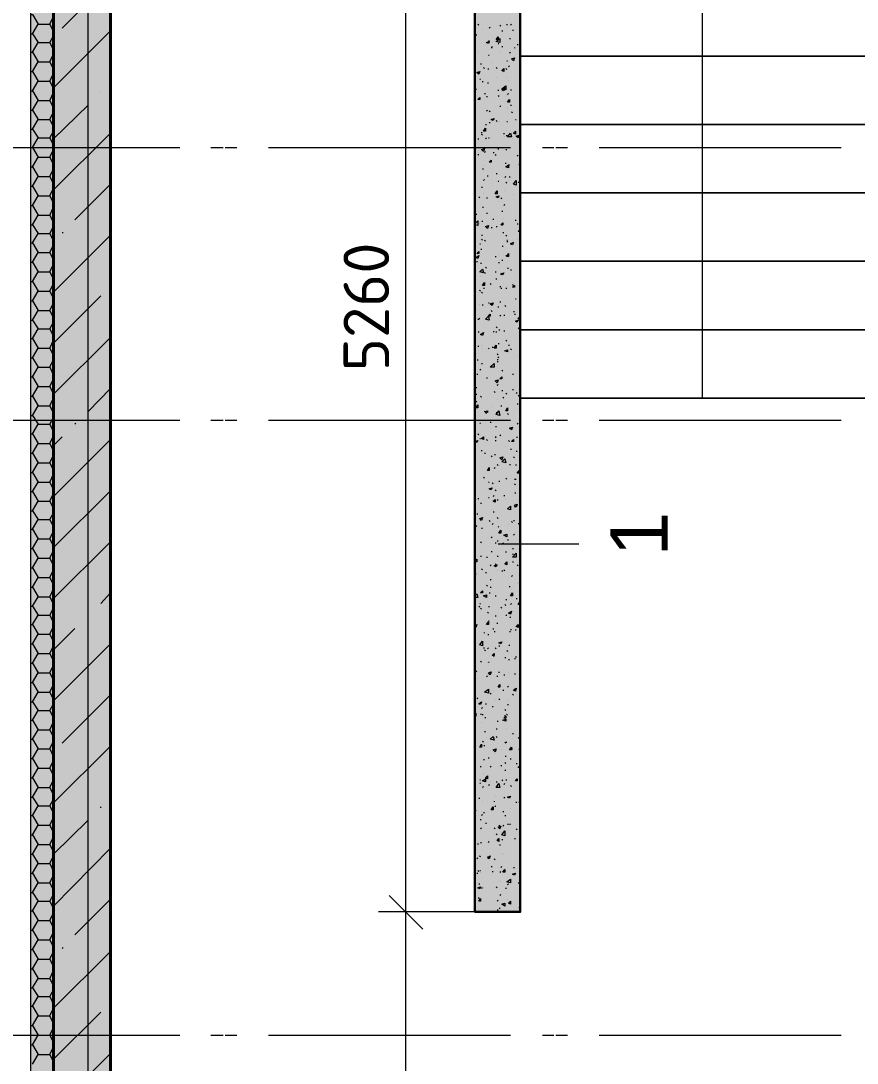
# Model space of a CAD drawing. Header units: millimetres. Extents: x -84737 to 172119, y -43083 to 59399.
# Drawn here: x -77004 to -73333, y 47058 to 51635 of the extents above; entities that cross this region are included whole.
import ezdxf

# ---------------------------------------------------------------- set-up
doc = ezdxf.new("R2010")
doc.units = ezdxf.units.MM
doc.layers.add('PDF _Геометрия', color=7, linetype='Continuous')
doc.layers.add('PDF _Текст', color=7, linetype='Continuous')
doc.layers.add('PDF _Сплошная заливка', color=7, linetype='Continuous', true_color=0xffffff)
doc.styles.add('PDF GOSTCommon', font='arial.ttf')
doc.styles.add('PDF ISOCPEUR', font='isocpeur.ttf')

msp = doc.modelspace()

# ---------------------------------------------------------------- linework, layer by layer
at = {"layer": 'PDF _Геометрия', "lineweight": 18}
for points in [[(-65860.2, 53029.7), (-65860.2, 53131.3), (-66859.1, 53131.3), (-66859.1, 54828.5), (-66859.1, 54930.1), (-76860.6, 54930.1), (-76962.2, 54930.1), (-76962.2, 33830.8), (-76962.2, 33729.2), (-41061.5, 33729.2), (-41061.5, 33830.8), (-41061.5, 41529.8), (-27364.9, 41529.8), (-27263.4, 41529.8), (-27263.4, 56927.9), (-27263.4, 57029.5), (-43063.5, 57029.5), (-43063.5, 56927.9)], [(-27614.7, 56927.9), (-27364.9, 56927.9), (-27364.9, 41631.4), (-41061.5, 41631.4), (-41163.1, 41631.4), (-41163.1, 33830.8), (-76860.6, 33830.8), (-76860.6, 54828.5)]]:
    msp.add_lwpolyline(points, dxfattribs=at)
at = {"layer": 'PDF _Геометрия', "lineweight": 40}
for points in [[(-66960.6, 54828.5), (-76860.6, 54828.5), (-76860.6, 54578.8), (-76860.6, 33830.8), (-76610.9, 33830.8), (-41163.1, 33830.8), (-41163.1, 34080.5), (-41163.1, 41631.4), (-27614.7, 41631.4), (-27364.9, 41631.4), (-27364.9, 56927.9), (-27614.7, 56927.9), (-43063.5, 56927.9)], [(-41412.8, 44128.6), (-41412.8, 34080.5), (-76610.9, 34080.5), (-76610.9, 54578.8), (-73212.1, 54578.8), (-73212.1, 48966.4), (-73009, 48966.4), (-73009, 52881.6), (-73009, 48966.4)]]:
    msp.add_lwpolyline(points, dxfattribs=at)
at = {"layer": 'PDF _Геометрия', "lineweight": 9}
for points in [[(-75315.7, 54701.6), (-75315.7, 52978.9), (-75315.7, 47722), (-75315.7, 44458.7)], [(-76610.9, 54578.8), (-76610.9, 52978.9), (-75011, 52978.9), (-74812, 52978.9), (-73212.1, 52978.9), (-74812, 52978.9), (-74812, 52678.4), (-74812, 52377.9), (-74812, 52081.6), (-74812, 51781.1), (-74812, 51480.6), (-74812, 51180.1), (-74812, 50879.5), (-74812, 50579), (-74812, 50278.5), (-74812, 49978), (-73212.1, 49978)], [(-74012.1, 49978), (-74012.1, 50278.5), (-74012.1, 50579), (-74012.1, 50879.5), (-74012.1, 51180.1), (-74012.1, 51480.6), (-74012.1, 51781.1), (-74012.1, 52081.6), (-74012.1, 52377.9), (-74012.1, 52678.4), (-74012.1, 52978.9), (-73885.1, 52856.2)], [(-73212.1, 52678.4), (-74812, 52678.4), (-73212.1, 52678.4), (-73212.1, 52377.9), (-73212.1, 52081.6), (-73212.1, 51781.1), (-73212.1, 51480.6), (-73212.1, 51180.1), (-73212.1, 50879.5), (-73212.1, 50579), (-73212.1, 50278.5), (-74812, 50278.5), (-73212.1, 50278.5), (-73212.1, 49978), (-74812, 49978), (-74812, 49982.2)], [(-76708.2, 51235.1), (-76708.2, 52234)], [(-76822.5, 51603.3), (-76610.9, 51814.9)], [(-76962.2, 51662.6), (-76953.7, 51662.6), (-76928.3, 51620.2), (-76877.5, 51620.2), (-76860.6, 51586.4)], [(-76877.5, 51620.2), (-76860.6, 51654.1)], [(-76953.7, 51577.9), (-76928.3, 51620.2)], [(-76860.6, 51340.9), (-76610.9, 51590.6)], [(-76708.2, 50608.7), (-76708.2, 51611.8)], [(-74998.3, 51620.2), (-74994, 51616)], [(-74977.1, 51599.1), (-74977.1, 51599.1)], [(-74947.5, 51603.3), (-74943.3, 51607.5)], [(-74900.9, 51616), (-74896.7, 51611.8)], [(-74892.5, 51590.6), (-74888.2, 51590.6)], [(-74871.3, 51620.2), (-74871.3, 51616)], [(-74854.4, 51616), (-74850.1, 51620.2)], [(-74845.9, 51594.8), (-74841.7, 51594.8)], [(-76962.2, 51577.9), (-76953.7, 51577.9), (-76928.3, 51539.8), (-76877.5, 51539.8), (-76860.6, 51506)], [(-76877.5, 51539.8), (-76860.6, 51569.5)], [(-75006.7, 51573.7), (-75002.5, 51573.7)], [(-74947.5, 51544.1), (-74947.5, 51548.3)], [(-74858.6, 51556.8), (-74854.4, 51556.8)], [(-76962.2, 51497.5), (-76953.7, 51497.5), (-76928.3, 51455.2), (-76877.5, 51455.2), (-76860.6, 51421.3)], [(-76953.7, 51497.5), (-76928.3, 51539.8)], [(-74994, 51501.7), (-74994, 51501.7)], [(-74939, 51518.7), (-74934.8, 51518.7), (-74934.8, 51522.9)], [(-74909.4, 51535.6), (-74905.2, 51535.6)], [(-74896.7, 51497.5), (-74896.7, 51497.5)], [(-74892.5, 51522.9), (-74888.2, 51522.9)], [(-74858.6, 51493.3), (-74854.4, 51497.5)], [(-74837.4, 51518.7), (-74837.4, 51514.4)], [(-74824.7, 51531.4), (-74820.5, 51531.4)], [(-76953.7, 51412.8), (-76928.3, 51455.2)], [(-76877.5, 51455.2), (-76860.6, 51489)], [(-74951.7, 51484.8), (-74947.5, 51484.8)], [(-74871.3, 51459.4), (-74867.1, 51459.4)], [(-76962.2, 51412.8), (-76953.7, 51412.8), (-76928.3, 51370.5), (-76877.5, 51370.5), (-76860.6, 51336.7)], [(-74985.6, 51446.7), (-74981.4, 51446.7)], [(-74972.9, 51429.8), (-74968.7, 51425.5)], [(-74951.7, 51421.3), (-74951.7, 51425.5)], [(-74939, 51450.9), (-74939, 51450.9)], [(-74917.9, 51429.8), (-74913.6, 51425.5)], [(-74875.5, 51425.5), (-74871.3, 51421.3)], [(-74862.8, 51434), (-74858.6, 51438.2)], [(-76953.7, 51328.2), (-76928.3, 51370.5)], [(-76877.5, 51370.5), (-76860.6, 51404.4)], [(-74989.8, 51379), (-74985.6, 51379)], [(-74977.1, 51370.5), (-74977.1, 51366.3)], [(-74956, 51362.1), (-74951.7, 51362.1)], [(-74917.9, 51387.5), (-74917.9, 51387.5)], [(-74871.3, 51387.5), (-74871.3, 51387.5)], [(-74862.8, 51374.8), (-74862.8, 51374.8)], [(-76962.2, 51328.2), (-76953.7, 51328.2), (-76928.3, 51285.9), (-76877.5, 51285.9), (-76860.6, 51252)], [(-76877.5, 51285.9), (-76860.6, 51319.7)], [(-76653.2, 51324), (-76653.2, 51324)], [(-75006.7, 51336.7), (-75006.7, 51332.4)], [(-74968.7, 51315.5), (-74964.4, 51315.5)], [(-74909.4, 51332.4), (-74909.4, 51328.2)], [(-74867.1, 51311.3), (-74862.8, 51315.5)], [(-74854.4, 51332.4), (-74850.1, 51332.4)], [(-74812, 51328.2), (-74812, 51324)], [(-76953.7, 51243.5), (-76928.3, 51285.9)], [(-74968.7, 51311.3), (-74968.7, 51311.3)], [(-74960.2, 51302.8), (-74956, 51302.8)], [(-74909.4, 51307), (-74905.2, 51302.8)], [(-74871.3, 51307), (-74871.3, 51307)], [(-76962.2, 51243.5), (-76953.7, 51243.5), (-76928.3, 51201.2), (-76877.5, 51201.2), (-76860.6, 51167.4)], [(-76877.5, 51201.2), (-76860.6, 51235.1)], [(-76860.6, 51116.6), (-76708.2, 51264.7)], [(-74960.2, 51239.3), (-74956, 51243.5)], [(-74947.5, 51239.3), (-74943.3, 51235.1)], [(-74900.9, 51260.5), (-74896.7, 51260.5)], [(-74867.1, 51252), (-74867.1, 51252)], [(-74854.4, 51264.7), (-74850.1, 51264.7)], [(-74850.1, 51235.1), (-74845.9, 51230.8)], [(-76953.7, 51158.9), (-76928.3, 51201.2)], [(-74964.4, 51180.1), (-74960.2, 51180.1)], [(-74947.5, 51188.5), (-74943.3, 51188.5)], [(-74917.9, 51197), (-74913.6, 51192.8)], [(-74900.9, 51192.8), (-74900.9, 51192.8)], [(-74871.3, 51192.8), (-74867.1, 51192.8)], [(-74833.2, 51201.2), (-74829, 51201.2)], [(-76962.2, 51158.9), (-76953.7, 51158.9), (-76928.3, 51120.8), (-76877.5, 51120.8), (-76860.6, 51086.9)], [(-76877.5, 51120.8), (-76860.6, 51150.4)], [(-76860.6, 50892.2), (-76610.9, 51142)], [(-74981.4, 51146.2), (-74981.4, 51142)], [(-74981.4, 51137.7), (-74977.1, 51133.5)], [(-74884, 51142), (-74884, 51137.7)], [(-74871.3, 51154.7), (-74871.3, 51154.7)], [(-74871.3, 51129.3), (-74871.3, 51133.5)], [(-76953.7, 51078.5), (-76928.3, 51120.8)], [(-74998.3, 51116.6), (-74994, 51116.6)], [(-74964.4, 51116.6), (-74960.2, 51120.8)], [(-74951.7, 51120.8), (-74947.5, 51120.8)], [(-74943.3, 51120.8), (-74943.3, 51120.8)], [(-74879.8, 51129.3), (-74879.8, 51129.3)], [(-74845.9, 51116.6), (-74845.9, 51116.6)], [(-77368.5, 51078.5), (-76369.6, 51078.5)], [(-77309.3, 51078.5), (-76306.1, 51078.5)], [(-76962.2, 51078.5), (-76953.7, 51078.5), (-76928.3, 51036.2), (-76877.5, 51036.2), (-76860.6, 51002.3)], [(-76877.5, 51036.2), (-76860.6, 51070)], [(-76170.7, 51078.5), (-76115.7, 51078.5)], [(-76107.2, 51078.5), (-76056.4, 51078.5)], [(-75916.7, 51078.5), (-74917.9, 51078.5)], [(-75853.3, 51078.5), (-74854.4, 51078.5)], [(-74998.3, 51048.8), (-74994, 51048.8)], [(-74968.7, 51057.3), (-74964.4, 51061.5)], [(-74930.6, 51057.3), (-74926.3, 51057.3)], [(-74922.1, 51048.8), (-74917.9, 51044.6)], [(-74909.4, 51074.2), (-74909.4, 51070)], [(-74875.5, 51070), (-74871.3, 51070)], [(-74824.7, 51044.6), (-74820.5, 51040.4)], [(-74816.3, 51074.2), (-74812, 51074.2)], [(-74714.7, 51078.5), (-74663.9, 51078.5)], [(-74655.4, 51078.5), (-74604.7, 51078.5)], [(-74465, 51078.5), (-73461.9, 51078.5)], [(-74401.5, 51078.5), (-73402.6, 51078.5)], [(-76962.2, 50993.8), (-76953.7, 50993.8), (-76928.3, 50951.5), (-76877.5, 50951.5), (-76860.6, 50917.6)], [(-76953.7, 50993.8), (-76928.3, 51036.2)], [(-76708.2, 50981.1), (-76708.2, 51036.2)], [(-74968.7, 50998.1), (-74968.7, 50998.1)], [(-74875.5, 51006.5), (-74875.5, 51010.8)], [(-74862.8, 51002.3), (-74858.6, 51002.3)], [(-74812, 51002.3), (-74816.3, 51002.3), (-74812, 51010.8)], [(-74816.3, 51006.5), (-74812, 51006.5)], [(-76953.7, 50909.2), (-76928.3, 50951.5)], [(-76877.5, 50951.5), (-76860.6, 50985.4)], [(-74977.1, 50985.4), (-74972.9, 50985.4)], [(-74956, 50955.7), (-74956, 50951.5)], [(-74917.9, 50964.2), (-74913.6, 50964.2)], [(-74879.8, 50947.3), (-74875.5, 50951.5)], [(-74858.6, 50951.5), (-74858.6, 50947.3)], [(-74812, 50981.1), (-74812, 50981.1)], [(-76962.2, 50909.2), (-76953.7, 50909.2), (-76928.3, 50866.8), (-76877.5, 50866.8), (-76860.6, 50833)], [(-76767.5, 50761), (-76610.9, 50917.6)], [(-74981.4, 50904.9), (-74977.1, 50904.9)], [(-74972.9, 50934.6), (-74968.7, 50938.8)], [(-74917.9, 50930.3), (-74917.9, 50930.3)], [(-74909.4, 50930.3), (-74905.2, 50930.3)], [(-74875.5, 50926.1), (-74871.3, 50921.9)], [(-74862.8, 50934.6), (-74862.8, 50934.6)], [(-74820.5, 50926.1), (-74816.3, 50926.1)], [(-76953.7, 50824.5), (-76928.3, 50866.8)], [(-76877.5, 50866.8), (-76860.6, 50900.7)], [(-74994, 50862.6), (-74989.8, 50858.4)], [(-74972.9, 50875.3), (-74972.9, 50875.3)], [(-74960.2, 50858.4), (-74956, 50858.4)], [(-74913.6, 50862.6), (-74909.4, 50862.6)], [(-74896.7, 50858.4), (-74892.5, 50854.2)], [(-74879.8, 50888), (-74879.8, 50888)], [(-74841.7, 50871.1), (-74841.7, 50871.1)], [(-76962.2, 50824.5), (-76953.7, 50824.5), (-76928.3, 50782.2), (-76877.5, 50782.2), (-76860.6, 50748.3)], [(-76877.5, 50782.2), (-76860.6, 50816.1)], [(-74977.1, 50816.1), (-74972.9, 50816.1)], [(-74909.4, 50841.5), (-74909.4, 50841.5)], [(-74884, 50824.5), (-74879.8, 50828.8)], [(-76953.7, 50739.9), (-76928.3, 50782.2)], [(-76708.2, 49783.3), (-76708.2, 50782.2)], [(-75006.7, 50786.4), (-75002.5, 50786.4)], [(-74960.2, 50790.7), (-74956, 50790.7)], [(-74930.6, 50765.3), (-74930.6, 50761)], [(-74892.5, 50799.1), (-74888.2, 50799.1)], [(-74884, 50765.3), (-74884, 50765.3)], [(-76962.2, 50739.9), (-76953.7, 50739.9), (-76928.3, 50701.8), (-76877.5, 50701.8), (-76860.6, 50667.9)], [(-76877.5, 50701.8), (-76860.6, 50731.4)], [(-75011, 50744.1), (-74998.3, 50756.8), (-74998.3, 50735.6), (-75011, 50739.9)], [(-74989.8, 50744.1), (-74989.8, 50744.1)], [(-74977.1, 50752.6), (-74977.1, 50756.8)], [(-74939, 50727.2), (-74934.8, 50727.2)], [(-74917.9, 50731.4), (-74913.6, 50731.4)], [(-74892.5, 50739.9), (-74888.2, 50739.9)], [(-74833.2, 50761), (-74833.2, 50756.8)], [(-74824.7, 50744.1), (-74820.5, 50744.1)], [(-74812, 50752.6), (-74812, 50752.6)], [(-76953.7, 50659.5), (-76928.3, 50701.8)], [(-76860.6, 50443.6), (-76610.9, 50693.3)], [(-76822.5, 50706), (-76818.3, 50706)], [(-75011, 50718.7), (-75006.7, 50718.7)], [(-74981.4, 50693.3), (-74977.1, 50693.3)], [(-74981.4, 50676.4), (-74977.1, 50672.1)], [(-74888.2, 50706), (-74884, 50706)], [(-74875.5, 50693.3), (-74871.3, 50689.1)], [(-74824.7, 50676.4), (-74824.7, 50676.4)], [(-74812, 50710.2), (-74820.5, 50710.2), (-74812, 50718.7)], [(-76962.2, 50659.5), (-76953.7, 50659.5), (-76928.3, 50617.1), (-76877.5, 50617.1), (-76860.6, 50583.3)], [(-76877.5, 50617.1), (-76860.6, 50651)], [(-74989.8, 50655.2), (-74985.6, 50655.2)], [(-74981.4, 50629.8), (-74981.4, 50634.1)], [(-74968.7, 50672.1), (-74964.4, 50667.9)], [(-74888.2, 50642.5), (-74888.2, 50646.8)], [(-74871.3, 50672.1), (-74867.1, 50672.1)], [(-74871.3, 50667.9), (-74867.1, 50663.7)], [(-74841.7, 50659.5), (-74845.9, 50651), (-74854.4, 50655.2), (-74841.7, 50663.7)], [(-76953.7, 50574.8), (-76928.3, 50617.1)], [(-74922.1, 50600.2), (-74917.9, 50600.2)], [(-74909.4, 50608.7), (-74909.4, 50608.7)], [(-74892.5, 50583.3), (-74888.2, 50583.3)], [(-74875.5, 50604.4), (-74871.3, 50604.4)], [(-76962.2, 50574.8), (-76953.7, 50574.8), (-76928.3, 50532.5), (-76877.5, 50532.5), (-76860.6, 50498.6)], [(-76877.5, 50532.5), (-76860.6, 50566.3)], [(-75002.5, 50579), (-75002.5, 50574.8)], [(-74985.6, 50570.6), (-74981.4, 50570.6)], [(-74964.4, 50553.6), (-74960.2, 50549.4)], [(-74905.2, 50574.8), (-74905.2, 50570.6)], [(-74867.1, 50549.4), (-74862.8, 50549.4)], [(-74854.4, 50540.9), (-74850.1, 50540.9)], [(-76962.2, 50490.1), (-76953.7, 50490.1), (-76928.3, 50447.8), (-76877.5, 50447.8), (-76860.6, 50414)], [(-76953.7, 50490.1), (-76928.3, 50532.5)], [(-74985.6, 50511.3), (-74985.6, 50511.3)], [(-74968.7, 50528.2), (-74964.4, 50528.2)], [(-74922.1, 50532.5), (-74917.9, 50532.5)], [(-74917.9, 50502.8), (-74917.9, 50498.6)], [(-74896.7, 50519.8), (-74892.5, 50524)], [(-74812, 50519.8), (-74812, 50519.8)], [(-76953.7, 50405.5), (-76928.3, 50447.8)], [(-76877.5, 50447.8), (-76860.6, 50481.7)], [(-74989.8, 50447.8), (-74985.6, 50452.1)], [(-74972.9, 50460.5), (-74968.7, 50460.5)], [(-74943.3, 50481.7), (-74939, 50477.5)], [(-74900.9, 50469), (-74896.7, 50469)], [(-74896.7, 50460.5), (-74892.5, 50460.5)], [(-74875.5, 50460.5), (-74871.3, 50460.5)], [(-74845.9, 50477.5), (-74841.7, 50473.2)], [(-76962.2, 50405.5), (-76953.7, 50405.5), (-76928.3, 50363.2), (-76877.5, 50363.2), (-76860.6, 50329.3)], [(-76860.6, 50219.3), (-76653.2, 50426.7)], [(-76708.2, 50358.9), (-76708.2, 50409.7)], [(-74981.4, 50443.6), (-74977.1, 50439.4)], [(-74900.9, 50401.3), (-74896.7, 50401.3)], [(-74833.2, 50414), (-74829, 50414)], [(-76953.7, 50320.8), (-76928.3, 50363.2)], [(-76877.5, 50363.2), (-76860.6, 50397)], [(-74989.8, 50388.6), (-74989.8, 50388.6)], [(-74977.1, 50388.6), (-74977.1, 50384.3)], [(-74951.7, 50397), (-74947.5, 50397)], [(-74939, 50363.2), (-74934.8, 50358.9)], [(-74909.4, 50380.1), (-74909.4, 50375.9)], [(-74879.8, 50384.3), (-74875.5, 50380.1)], [(-74841.7, 50358.9), (-74837.4, 50358.9)], [(-76962.2, 50320.8), (-76953.7, 50320.8), (-76928.3, 50282.8), (-76877.5, 50282.8), (-76860.6, 50248.9)], [(-76877.5, 50282.8), (-76860.6, 50312.4)], [(-74998.3, 50325.1), (-74994, 50325.1), (-74989.8, 50329.3)], [(-74900.9, 50337.8), (-74896.7, 50342)], [(-74884, 50342), (-74879.8, 50342)], [(-74837.4, 50346.2), (-74833.2, 50346.2)], [(-76953.7, 50240.4), (-76928.3, 50282.8)], [(-74994, 50265.8), (-74994, 50270.1)], [(-74930.6, 50270.1), (-74926.3, 50270.1)], [(-74917.9, 50291.2), (-74913.6, 50287)], [(-74917.9, 50270.1), (-74917.9, 50265.8)], [(-74905.2, 50278.5), (-74900.9, 50278.5)], [(-74884, 50274.3), (-74879.8, 50274.3)], [(-74820.5, 50287), (-74816.3, 50282.8), (-74812, 50282.8)], [(-74812, 50287), (-74812, 50287)], [(-76962.2, 50240.4), (-76953.7, 50240.4), (-76928.3, 50198.1), (-76877.5, 50198.1), (-76860.6, 50164.2)], [(-76953.7, 49986.5), (-76928.3, 50028.8), (-76877.5, 50028.8), (-76860.6, 49994.9), (-76610.9, 50244.7)], [(-76877.5, 50198.1), (-76860.6, 50232)], [(-74905.2, 50215), (-74905.2, 50219.3)], [(-74875.5, 50232), (-74871.3, 50227.7)], [(-74812, 50232), (-74812, 50232)], [(-76953.7, 50155.8), (-76928.3, 50198.1)], [(-75011, 50176.9), (-75006.7, 50172.7)], [(-74998.3, 50206.6), (-74994, 50206.6)], [(-74981.4, 50210.8), (-74981.4, 50210.8)], [(-74977.1, 50198.1), (-74977.1, 50198.1)], [(-74951.7, 50198.1), (-74947.5, 50193.9)], [(-74934.8, 50202.3), (-74930.6, 50202.3)], [(-74913.6, 50172.7), (-74909.4, 50168.5)], [(-74862.8, 50210.8), (-74858.6, 50210.8)], [(-74854.4, 50193.9), (-74850.1, 50189.6)], [(-74812, 50168.5), (-74812, 50172.7)], [(-76962.2, 50155.8), (-76953.7, 50155.8), (-76928.3, 50113.5), (-76877.5, 50113.5), (-76860.6, 50079.6)], [(-76877.5, 50113.5), (-76860.6, 50147.3)], [(-76708.2, 49156.9), (-76708.2, 50155.8)], [(-74998.3, 50143.1), (-74998.3, 50147.3)], [(-74981.4, 50130.4), (-74977.1, 50130.4)], [(-74913.6, 50147.3), (-74909.4, 50147.3)], [(-74913.6, 50138.8), (-74909.4, 50138.8)], [(-74909.4, 50155.8), (-74905.2, 50160)], [(-74816.3, 50168.5), (-74812, 50164.2)], [(-76953.7, 50071.1), (-76928.3, 50113.5)], [(-75002.5, 50083.8), (-74998.3, 50083.8)], [(-74989.8, 50105), (-74985.6, 50100.8)], [(-74909.4, 50096.5), (-74909.4, 50096.5)], [(-74892.5, 50100.8), (-74888.2, 50096.5)], [(-74845.9, 50083.8), (-74841.7, 50083.8)], [(-74816.3, 50109.2), (-74812, 50109.2)], [(-76962.2, 50071.1), (-76953.7, 50071.1), (-76928.3, 50028.8)], [(-76877.5, 50028.8), (-76860.6, 50062.7)], [(-74960.2, 50066.9), (-74956, 50066.9)], [(-74917.9, 50037.3), (-74917.9, 50037.3)], [(-74913.6, 50033), (-74909.4, 50037.3)], [(-74816.3, 50050), (-74816.3, 50050)], [(-74812, 50058.4), (-74812, 50054.2)], [(-76708.2, 49918.8), (-76610.9, 50020.3)], [(-75006.7, 50024.6), (-75002.5, 50024.6)], [(-75006.7, 49994.9), (-75002.5, 49994.9)], [(-74926.3, 50007.6), (-74922.1, 50003.4)], [(-74892.5, 50011.9), (-74888.2, 50011.9)], [(-74875.5, 49999.2), (-74871.3, 49994.9)], [(-74845.9, 50016.1), (-74841.7, 50016.1)], [(-74829, 50003.4), (-74824.7, 49999.2)], [(-74820.5, 49986.5), (-74816.3, 49990.7)], [(-76962.2, 49986.5), (-76953.7, 49986.5), (-76928.3, 49944.1), (-76877.5, 49944.1), (-76860.6, 49910.3)], [(-76953.7, 49901.8), (-76928.3, 49944.1)], [(-76877.5, 49944.1), (-76860.6, 49978)], [(-75006.7, 49961.1), (-75002.5, 49965.3)], [(-74985.6, 49986.5), (-74981.4, 49982.2)], [(-74981.4, 49978), (-74981.4, 49978)], [(-74913.6, 49973.8), (-74913.6, 49973.8)], [(-74896.7, 49944.1), (-74892.5, 49944.1)], [(-74888.2, 49982.2), (-74884, 49978)], [(-74824.7, 49952.6), (-74820.5, 49952.6)], [(-74812, 49978), (-74812, 49978)], [(-76962.2, 49901.8), (-76953.7, 49901.8), (-76928.3, 49863.7), (-76877.5, 49863.7), (-76860.6, 49829.9)], [(-75011, 49901.8), (-75006.7, 49901.8)], [(-74964.4, 49914.5), (-74960.2, 49910.3)], [(-74939, 49939.9), (-74939, 49939.9)], [(-74917.9, 49914.5), (-74913.6, 49914.5), (-74909.4, 49914.5)], [(-74867.1, 49910.3), (-74862.8, 49906.1)], [(-74820.5, 49927.2), (-74820.5, 49927.2)], [(-77368.5, 49880.7), (-76369.6, 49880.7)], [(-77309.3, 49880.7), (-76306.1, 49880.7)], [(-76953.7, 49821.4), (-76928.3, 49863.7)], [(-76877.5, 49863.7), (-76860.6, 49893.4)], [(-76767.5, 49863.7), (-76763.3, 49868)], [(-76170.7, 49880.7), (-76115.7, 49880.7)], [(-76107.2, 49880.7), (-76056.4, 49880.7)], [(-75916.7, 49880.7), (-74917.9, 49880.7)], [(-75853.3, 49880.7), (-74854.4, 49880.7)], [(-74989.8, 49868), (-74985.6, 49868)], [(-74943.3, 49872.2), (-74939, 49872.2)], [(-74917.9, 49851), (-74917.9, 49855.3)], [(-74875.5, 49880.7), (-74871.3, 49880.7)], [(-74824.7, 49863.7), (-74820.5, 49868)], [(-74714.7, 49880.7), (-74663.9, 49880.7)], [(-74655.4, 49880.7), (-74604.7, 49880.7)], [(-74465, 49880.7), (-73461.9, 49880.7)], [(-74401.5, 49880.7), (-73402.6, 49880.7)], [(-76962.2, 49821.4), (-76953.7, 49821.4), (-76928.3, 49779.1), (-76877.5, 49779.1), (-76860.6, 49745.2)], [(-76877.5, 49779.1), (-76860.6, 49812.9)], [(-76860.6, 49770.6), (-76822.5, 49808.7)], [(-75011, 49842.6), (-75006.7, 49842.6)], [(-74998.3, 49821.4), (-74994, 49817.2)], [(-74917.9, 49804.5), (-74922.1, 49808.7), (-74917.9, 49808.7)], [(-74900.9, 49817.2), (-74896.7, 49812.9)], [(-74824.7, 49804.5), (-74824.7, 49808.7)], [(-74812, 49825.6), (-74812, 49821.4)], [(-76953.7, 49736.8), (-76928.3, 49779.1)], [(-76860.6, 49546.3), (-76610.9, 49796)], [(-74989.8, 49800.2), (-74985.6, 49800.2)], [(-74960.2, 49796), (-74956, 49791.8)], [(-74922.1, 49791.8), (-74917.9, 49791.8)], [(-74875.5, 49766.4), (-74875.5, 49766.4)], [(-74862.8, 49791.8), (-74858.6, 49787.5)], [(-76962.2, 49736.8), (-76953.7, 49736.8), (-76928.3, 49694.4), (-76877.5, 49694.4), (-76860.6, 49660.6)], [(-76877.5, 49694.4), (-76860.6, 49728.3)], [(-74981.4, 49749.4), (-74981.4, 49745.2)], [(-74968.7, 49736.8), (-74964.4, 49736.8)], [(-74939, 49724.1), (-74934.8, 49719.8)], [(-74922.1, 49728.3), (-74922.1, 49732.5)], [(-74854.4, 49753.7), (-74850.1, 49753.7)], [(-74841.7, 49719.8), (-74837.4, 49715.6)], [(-74829, 49745.2), (-74824.7, 49745.2)], [(-76953.7, 49652.1), (-76928.3, 49694.4)], [(-74926.3, 49669), (-74922.1, 49673.3)], [(-74913.6, 49686), (-74909.4, 49681.7)], [(-74900.9, 49681.7), (-74900.9, 49681.7)], [(-74858.6, 49686), (-74854.4, 49686)], [(-74829, 49681.7), (-74829, 49686)], [(-76962.2, 49652.1), (-76953.7, 49652.1), (-76928.3, 49609.8), (-76877.5, 49609.8), (-76860.6, 49575.9)], [(-76877.5, 49609.8), (-76860.6, 49643.6)], [(-74972.9, 49630.9), (-74968.7, 49626.7)], [(-74875.5, 49626.7), (-74871.3, 49622.5)], [(-74837.4, 49622.5), (-74833.2, 49622.5), (-74829, 49622.5)], [(-76953.7, 49567.4), (-76928.3, 49609.8)], [(-76708.2, 49529.4), (-76708.2, 49584.4)], [(-74951.7, 49609.8), (-74947.5, 49609.8)], [(-74934.8, 49605.5), (-74930.6, 49601.3)], [(-74926.3, 49609.8), (-74926.3, 49609.8)], [(-74922.1, 49575.9), (-74917.9, 49571.7)], [(-74905.2, 49614), (-74900.9, 49614)], [(-74837.4, 49601.3), (-74833.2, 49597.1)], [(-74812, 49592.8), (-74812, 49592.8)], [(-76962.2, 49567.4), (-76953.7, 49567.4), (-76928.3, 49525.1), (-76877.5, 49525.1), (-76860.6, 49491.3)], [(-76877.5, 49525.1), (-76860.6, 49559)], [(-76860.6, 49322), (-76610.9, 49571.7)], [(-75011, 49537.8), (-75006.7, 49533.6)], [(-74998.3, 49537.8), (-74994, 49537.8)], [(-74951.7, 49542.1), (-74947.5, 49542.1)], [(-74930.6, 49546.3), (-74926.3, 49550.5)], [(-74913.6, 49533.6), (-74909.4, 49529.4)], [(-74884, 49550.5), (-74879.8, 49550.5)], [(-74875.5, 49533.6), (-74875.5, 49533.6)], [(-74833.2, 49559), (-74833.2, 49563.2)], [(-74816.3, 49529.4), (-74812, 49525.1)], [(-76953.7, 49482.8), (-76928.3, 49525.1)], [(-74985.6, 49516.7), (-74981.4, 49516.7)], [(-74930.6, 49487), (-74930.6, 49487)], [(-74837.4, 49499.7), (-74833.2, 49504)], [(-74816.3, 49495.5), (-74812, 49495.5)], [(-76962.2, 49482.8), (-76953.7, 49482.8), (-76928.3, 49444.7), (-76877.5, 49444.7), (-76860.6, 49410.8)], [(-76953.7, 49402.4), (-76928.3, 49444.7)], [(-76877.5, 49444.7), (-76860.6, 49474.3)], [(-75002.5, 49470.1), (-74998.3, 49470.1)], [(-74947.5, 49440.5), (-74943.3, 49436.2)], [(-74930.6, 49478.6), (-74926.3, 49478.6)], [(-74913.6, 49453.2), (-74909.4, 49448.9)], [(-74841.7, 49440.5), (-74837.4, 49440.5)], [(-76962.2, 49402.4), (-76953.7, 49402.4), (-76928.3, 49360.1), (-76877.5, 49360.1), (-76860.6, 49326.2)], [(-76877.5, 49360.1), (-76860.6, 49393.9)], [(-75006.7, 49419.3), (-75002.5, 49415.1)], [(-74981.4, 49406.6), (-74977.1, 49406.6)], [(-74934.8, 49423.5), (-74930.6, 49427.8)], [(-74909.4, 49415.1), (-74905.2, 49410.8)], [(-74862.8, 49423.5), (-74862.8, 49423.5)], [(-74850.1, 49436.2), (-74845.9, 49432)], [(-74820.5, 49427.8), (-74816.3, 49427.8)], [(-74812, 49410.8), (-74812, 49410.8)], [(-76953.7, 49317.7), (-76928.3, 49360.1)], [(-76860.6, 49097.6), (-76610.9, 49347.4)], [(-74985.6, 49347.4), (-74981.4, 49343.1)], [(-74939, 49364.3), (-74934.8, 49368.5)], [(-74913.6, 49351.6), (-74909.4, 49351.6)], [(-74867.1, 49355.8), (-74862.8, 49355.8)], [(-74841.7, 49377), (-74837.4, 49381.2)], [(-74816.3, 49360.1), (-74812, 49360.1)], [(-76962.2, 49317.7), (-76953.7, 49317.7), (-76928.3, 49275.4), (-76877.5, 49275.4), (-76860.6, 49241.5)], [(-76877.5, 49275.4), (-76860.6, 49309.3)], [(-76708.2, 48331.5), (-76708.2, 49330.4)], [(-74939, 49305), (-74934.8, 49305)], [(-74922.1, 49343.1), (-74917.9, 49343.1)], [(-74909.4, 49338.9), (-74553.9, 49338.9)], [(-74888.2, 49343.1), (-74884, 49338.9)], [(-74875.5, 49305), (-74875.5, 49300.8)], [(-74845.9, 49317.7), (-74841.7, 49317.7)], [(-76953.7, 49233.1), (-76928.3, 49275.4)], [(-75011, 49262.7), (-75002.5, 49271.2), (-75002.5, 49258.5), (-75011, 49258.5)], [(-74985.6, 49283.9), (-74981.4, 49283.9)], [(-74960.2, 49279.6), (-74956, 49279.6)], [(-74913.6, 49283.9), (-74909.4, 49283.9)], [(-74845.9, 49292.3), (-74841.7, 49292.3)], [(-74845.9, 49258.5), (-74841.7, 49258.5)], [(-76962.2, 49233.1), (-76953.7, 49233.1), (-76928.3, 49190.8), (-76877.5, 49190.8), (-76860.6, 49156.9)], [(-76877.5, 49190.8), (-76860.6, 49224.6)], [(-74981.4, 49228.8), (-74977.1, 49224.6)], [(-74964.4, 49211.9), (-74960.2, 49211.9)], [(-74943.3, 49241.5), (-74939, 49245.8)], [(-74922.1, 49250), (-74917.9, 49245.8)], [(-74913.6, 49220.4), (-74913.6, 49220.4)], [(-74892.5, 49220.4), (-74888.2, 49220.4)], [(-74884, 49224.6), (-74879.8, 49220.4)], [(-74824.7, 49245.8), (-74820.5, 49241.5)], [(-76953.7, 49148.4), (-76928.3, 49190.8)], [(-75006.7, 49203.4), (-75006.7, 49207.7)], [(-74943.3, 49182.3), (-74939, 49182.3)], [(-74850.1, 49195), (-74845.9, 49199.2)], [(-74824.7, 49165.4), (-74824.7, 49165.4)], [(-74812, 49165.4), (-74816.3, 49169.6), (-74812, 49169.6)], [(-76962.2, 49148.4), (-76953.7, 49148.4), (-76928.3, 49106.1), (-76877.5, 49106.1), (-76860.6, 49072.2)], [(-76877.5, 49106.1), (-76860.6, 49140)], [(-76653.2, 49076.5), (-76610.9, 49123)], [(-75011, 49140), (-75006.7, 49140)], [(-75011, 49110.3), (-75002.5, 49118.8), (-74998.3, 49101.9), (-75011, 49101.9)], [(-74960.2, 49156.9), (-74956, 49152.7)], [(-74947.5, 49123), (-74943.3, 49123)], [(-74943.3, 49148.4), (-74939, 49148.4)], [(-74858.6, 49152.7), (-74858.6, 49148.4)], [(-74850.1, 49135.7), (-74850.1, 49135.7)], [(-74816.3, 49131.5), (-74812, 49127.3)], [(-76953.7, 49063.8), (-76928.3, 49106.1)], [(-74989.8, 49076.5), (-74985.6, 49076.5)], [(-74922.1, 49110.3), (-74917.9, 49110.3)], [(-74879.8, 49072.2), (-74875.5, 49068)], [(-74875.5, 49093.4), (-74871.3, 49093.4)], [(-74854.4, 49072.2), (-74850.1, 49076.5)], [(-74829, 49097.6), (-74824.7, 49097.6)], [(-74812, 49072.2), (-74820.5, 49072.2), (-74812, 49084.9)], [(-76962.2, 49063.8), (-76953.7, 49063.8), (-76928.3, 49025.7), (-76877.5, 49025.7), (-76860.6, 48991.8)], [(-76953.7, 48983.4), (-76928.3, 49025.7)], [(-76877.5, 49025.7), (-76860.6, 49055.3)], [(-76708.2, 49021.4), (-76708.2, 49025.7)], [(-74994, 49063.8), (-74989.8, 49059.5)], [(-74985.6, 49055.3), (-74981.4, 49051.1)], [(-74956, 49038.4), (-74951.7, 49034.1)], [(-74947.5, 49059.5), (-74947.5, 49063.8)], [(-74896.7, 49059.5), (-74892.5, 49055.3)], [(-74875.5, 49025.7), (-74871.3, 49025.7)], [(-74858.6, 49034.1), (-74854.4, 49029.9)], [(-76962.2, 48983.4), (-76953.7, 48983.4), (-76928.3, 48941), (-76877.5, 48941), (-76860.6, 48907.2)], [(-75011, 48979.1), (-75002.5, 48983.4), (-75006.7, 48970.7), (-75011, 48974.9)], [(-74951.7, 49000.3), (-74947.5, 49000.3)], [(-74922.1, 49021.4), (-74917.9, 49021.4)], [(-74913.6, 48991.8), (-74913.6, 48987.6)], [(-74854.4, 49013), (-74854.4, 49017.2)], [(-76953.7, 48898.7), (-76928.3, 48941)], [(-76877.5, 48941), (-76860.6, 48974.9)], [(-76860.6, 48873.3), (-76767.5, 48966.4)], [(-76708.2, 48902.9), (-76708.2, 48958)], [(-74968.7, 48945.3), (-74968.7, 48949.5)], [(-74951.7, 48936.8), (-74951.7, 48941)], [(-74930.6, 48966.4), (-74930.6, 48962.2)], [(-74926.3, 48953.7), (-74922.1, 48953.7)], [(-74858.6, 48953.7), (-74854.4, 48953.7)], [(-74854.4, 48962.2), (-74850.1, 48962.2)], [(-74833.2, 48962.2), (-74833.2, 48958)], [(-76962.2, 48898.7), (-76953.7, 48898.7), (-76928.3, 48856.4), (-76877.5, 48856.4), (-76860.6, 48822.5)], [(-76877.5, 48856.4), (-76860.6, 48890.2)], [(-76860.6, 48649), (-76610.9, 48898.7)], [(-74905.2, 48890.2), (-74900.9, 48890.2)], [(-74858.6, 48890.2), (-74858.6, 48894.5)], [(-74816.3, 48898.7), (-74812, 48898.7)], [(-76953.7, 48814.1), (-76928.3, 48856.4)], [(-74972.9, 48881.8), (-74968.7, 48881.8)], [(-74968.7, 48873.3), (-74964.4, 48869.1)], [(-74956, 48877.5), (-74951.7, 48881.8)], [(-74930.6, 48847.9), (-74926.3, 48843.7)], [(-74922.1, 48881.8), (-74917.9, 48877.5)], [(-74871.3, 48869.1), (-74867.1, 48864.8)], [(-74833.2, 48843.7), (-74829, 48839.4)], [(-76962.2, 48814.1), (-76953.7, 48814.1), (-76928.3, 48771.7), (-76877.5, 48771.7), (-76860.6, 48737.9)], [(-76877.5, 48771.7), (-76860.6, 48805.6)], [(-74985.6, 48822.5), (-74981.4, 48818.3)], [(-74956, 48818.3), (-74956, 48818.3)], [(-74951.7, 48818.3), (-74947.5, 48818.3)], [(-74879.8, 48839.4), (-74875.5, 48839.4)], [(-74862.8, 48831), (-74858.6, 48831)], [(-74837.4, 48835.2), (-74833.2, 48835.2)], [(-76953.7, 48729.4), (-76928.3, 48771.7)], [(-75006.7, 48780.2), (-75002.5, 48776)], [(-74960.2, 48754.8), (-74956, 48759)], [(-74913.6, 48759), (-74913.6, 48754.8)], [(-74905.2, 48776), (-74905.2, 48771.7)], [(-74884, 48763.3), (-74879.8, 48763.3)], [(-74862.8, 48771.7), (-74862.8, 48771.7)], [(-74837.4, 48767.5), (-74833.2, 48767.5)], [(-76962.2, 48729.4), (-76953.7, 48729.4), (-76928.3, 48687.1), (-76877.5, 48687.1), (-76860.6, 48653.2)], [(-76877.5, 48687.1), (-76860.6, 48720.9)], [(-74998.3, 48746.3), (-74998.3, 48746.3)], [(-74867.1, 48708.2), (-74862.8, 48712.5)], [(-76953.7, 48644.7), (-76928.3, 48687.1)], [(-76822.5, 48462.7), (-76610.9, 48674.4)], [(-76708.2, 47705.1), (-76708.2, 48704)], [(-75002.5, 48661.7), (-74998.3, 48657.4)], [(-74960.2, 48695.5), (-74960.2, 48695.5)], [(-74943.3, 48682.8), (-74939, 48678.6)], [(-74930.6, 48691.3), (-74930.6, 48691.3)], [(-74888.2, 48695.5), (-74884, 48695.5)], [(-74845.9, 48678.6), (-74841.7, 48674.4)], [(-74816.3, 48704), (-74812, 48704)], [(-74816.3, 48665.9), (-74812, 48665.9)], [(-76962.2, 48644.7), (-76953.7, 48644.7), (-76928.3, 48606.7), (-76877.5, 48606.7), (-76860.6, 48572.8)], [(-76877.5, 48606.7), (-76860.6, 48636.3)], [(-74981.4, 48615.1), (-74977.1, 48619.4)], [(-74964.4, 48636.3), (-74960.2, 48636.3)], [(-74934.8, 48623.6), (-74930.6, 48623.6)], [(-74922.1, 48649), (-74922.1, 48649)], [(-74905.2, 48657.4), (-74900.9, 48653.2)], [(-74867.1, 48649), (-74867.1, 48649)], [(-74867.1, 48632.1), (-74862.8, 48632.1)], [(-76953.7, 48564.3), (-76928.3, 48606.7)], [(-75011, 48589.7), (-75006.7, 48594), (-75006.7, 48581.3), (-75011, 48585.5)], [(-74985.6, 48589.7), (-74981.4, 48589.7)], [(-74977.1, 48589.7), (-74977.1, 48585.5)], [(-74964.4, 48572.8), (-74964.4, 48577)], [(-74879.8, 48610.9), (-74875.5, 48606.7)], [(-74879.8, 48585.5), (-74879.8, 48581.3)], [(-74871.3, 48585.5), (-74867.1, 48589.7)], [(-76962.2, 48564.3), (-76953.7, 48564.3), (-76928.3, 48522), (-76877.5, 48522), (-76860.6, 48488.1)], [(-76953.7, 48479.7), (-76928.3, 48522)], [(-76877.5, 48522), (-76860.6, 48555.9)], [(-74981.4, 48551.6), (-74981.4, 48551.6)], [(-74917.9, 48526.2), (-74913.6, 48526.2)], [(-74913.6, 48560.1), (-74909.4, 48560.1)], [(-74871.3, 48526.2), (-74871.3, 48526.2)], [(-76962.2, 48479.7), (-76953.7, 48479.7), (-76928.3, 48437.4), (-76877.5, 48437.4), (-76860.6, 48403.5)], [(-74968.7, 48513.5), (-74964.4, 48513.5)], [(-74960.2, 48488.1), (-74960.2, 48488.1)], [(-74917.9, 48492.4), (-74913.6, 48488.1)], [(-74845.9, 48505.1), (-74841.7, 48505.1)], [(-74820.5, 48488.1), (-74816.3, 48483.9)], [(-76953.7, 48395), (-76928.3, 48437.4)], [(-76877.5, 48437.4), (-76860.6, 48471.2)], [(-76860.6, 48200.3), (-76610.9, 48450.1)], [(-74977.1, 48471.2), (-74972.9, 48467)], [(-74968.7, 48450.1), (-74968.7, 48454.3)], [(-74892.5, 48433.1), (-74892.5, 48433.1)], [(-74879.8, 48467), (-74875.5, 48462.7)], [(-74875.5, 48467), (-74871.3, 48467)], [(-74850.1, 48437.4), (-74845.9, 48437.4)], [(-74816.3, 48437.4), (-74816.3, 48433.1)], [(-76962.2, 48395), (-76953.7, 48395), (-76928.3, 48352.7), (-76877.5, 48352.7), (-76860.6, 48318.8)], [(-76877.5, 48352.7), (-76860.6, 48386.6)], [(-75011, 48416.2), (-75006.7, 48416.2)], [(-74972.9, 48390.8), (-74968.7, 48390.8)], [(-74951.7, 48399.3), (-74951.7, 48395)], [(-74922.1, 48416.2), (-74922.1, 48416.2)], [(-74875.5, 48403.5), (-74875.5, 48407.7)], [(-74854.4, 48395), (-74854.4, 48390.8)], [(-76953.7, 48310.4), (-76928.3, 48352.7)], [(-74985.6, 48361.2), (-74985.6, 48356.9)], [(-74943.3, 48356.9), (-74939, 48361.2)], [(-74896.7, 48365.4), (-74892.5, 48365.4)], [(-74879.8, 48378.1), (-74875.5, 48373.9)], [(-74879.8, 48344.2), (-74875.5, 48344.2)], [(-74829, 48373.9), (-74824.7, 48373.9)], [(-76962.2, 48310.4), (-76953.7, 48310.4), (-76928.3, 48268.1), (-76877.5, 48268.1), (-76860.6, 48234.2)], [(-76877.5, 48268.1), (-76860.6, 48301.9)], [(-74989.8, 48301.9), (-74985.6, 48301.9)], [(-74972.9, 48331.5), (-74972.9, 48331.5)], [(-74943.3, 48293.4), (-74943.3, 48293.4)], [(-74917.9, 48293.4), (-74913.6, 48293.4)], [(-74892.5, 48301.9), (-74888.2, 48297.7)], [(-74875.5, 48301.9), (-74871.3, 48301.9)], [(-76953.7, 48225.7), (-76928.3, 48268.1)], [(-74989.8, 48285), (-74985.6, 48289.2)], [(-74977.1, 48268.1), (-74972.9, 48272.3)], [(-74951.7, 48280.7), (-74947.5, 48276.5)], [(-74884, 48280.7), (-74879.8, 48285)], [(-74854.4, 48276.5), (-74850.1, 48272.3)], [(-76962.2, 48225.7), (-76953.7, 48225.7), (-76928.3, 48187.6), (-76877.5, 48187.6), (-76860.6, 48153.8)], [(-76877.5, 48187.6), (-76860.6, 48217.3)], [(-74994, 48221.5), (-74989.8, 48221.5)], [(-74977.1, 48208.8), (-74977.1, 48208.8)], [(-74926.3, 48208.8), (-74926.3, 48204.6)], [(-74922.1, 48230), (-74922.1, 48230)], [(-74884, 48221.5), (-74879.8, 48225.7)], [(-74829, 48204.6), (-74829, 48200.3)], [(-74816.3, 48204.6), (-74816.3, 48200.3)], [(-76953.7, 48145.3), (-76928.3, 48187.6)], [(-76653.2, 48179.2), (-76653.2, 48183.4)], [(-75011, 48170.7), (-75006.7, 48170.7), (-75011, 48162.2)], [(-74972.9, 48158), (-74968.7, 48158)], [(-74922.1, 48187.6), (-74922.1, 48183.4)], [(-74888.2, 48162.2), (-74884, 48162.2)], [(-74854.4, 48174.9), (-74854.4, 48174.9)], [(-74812, 48179.2), (-74812, 48179.2)], [(-76962.2, 48145.3), (-76953.7, 48145.3), (-76928.3, 48103), (-76877.5, 48103), (-76860.6, 48069.1)], [(-76877.5, 48103), (-76860.6, 48136.8)], [(-76860.6, 47976), (-76708.2, 48124.1)], [(-76708.2, 48077.6), (-76708.2, 48128.4)], [(-74985.6, 48128.4), (-74985.6, 48124.1)], [(-74981.4, 48145.3), (-74977.1, 48149.5)], [(-74964.4, 48111.4), (-74960.2, 48111.4)], [(-74879.8, 48145.3), (-74875.5, 48145.3)], [(-76953.7, 48060.7), (-76928.3, 48103)], [(-74985.6, 48086), (-74981.4, 48090.3)], [(-74926.3, 48090.3), (-74922.1, 48086)], [(-74917.9, 48064.9), (-74913.6, 48060.7)], [(-74905.2, 48098.7), (-74900.9, 48103)], [(-74888.2, 48098.7), (-74884, 48103)], [(-74867.1, 48107.2), (-74862.8, 48107.2)], [(-74858.6, 48107.2), (-74854.4, 48107.2)], [(-74829, 48086), (-74824.7, 48081.8)], [(-76962.2, 48060.7), (-76953.7, 48060.7), (-76928.3, 48018.3), (-76877.5, 48018.3), (-76860.6, 47984.5)], [(-76953.7, 47976), (-76928.3, 48018.3)], [(-76877.5, 48018.3), (-76860.6, 48052.2)], [(-74998.3, 48022.6), (-74998.3, 48018.3)], [(-74985.6, 48026.8), (-74981.4, 48026.8)], [(-74951.7, 48026.8), (-74947.5, 48031)], [(-74905.2, 48035.3), (-74905.2, 48035.3)], [(-74900.9, 48018.3), (-74900.9, 48014.1)], [(-74892.5, 48039.5), (-74888.2, 48039.5)], [(-74837.4, 48043.7), (-74833.2, 48043.7)], [(-76962.2, 47976), (-76953.7, 47976), (-76928.3, 47933.7), (-76877.5, 47933.7), (-76860.6, 47899.8)], [(-76860.6, 47747.4), (-76610.9, 48001.4)], [(-74892.5, 47980.2), (-74892.5, 47980.2)], [(-76953.7, 47891.4), (-76928.3, 47933.7)], [(-76877.5, 47933.7), (-76860.6, 47967.5)], [(-75002.5, 47954.8), (-74998.3, 47959.1)], [(-74989.8, 47963.3), (-74985.6, 47967.5)], [(-74956, 47963.3), (-74951.7, 47963.3)], [(-74926.3, 47954.8), (-74922.1, 47950.6)], [(-74884, 47971.8), (-74884, 47971.8)], [(-74816.3, 47971.8), (-74816.3, 47971.8)], [(-76962.2, 47891.4), (-76953.7, 47891.4), (-76928.3, 47849), (-76877.5, 47849), (-76860.6, 47815.2)], [(-76877.5, 47849), (-76860.6, 47882.9)], [(-75011, 47908.3), (-75011, 47908.3)], [(-75011, 47908.3), (-75011, 47908.3)], [(-75002.5, 47891.4), (-74998.3, 47891.4)], [(-74998.3, 47904), (-74994, 47899.8)], [(-74989.8, 47904), (-74985.6, 47904)], [(-74985.6, 47895.6), (-74985.6, 47895.6)], [(-74939, 47921), (-74934.8, 47921)], [(-74934.8, 47899.8), (-74930.6, 47899.8)], [(-74900.9, 47899.8), (-74896.7, 47895.6)], [(-74896.7, 47916.7), (-74892.5, 47921)], [(-74879.8, 47912.5), (-74879.8, 47912.5)], [(-74841.7, 47916.7), (-74837.4, 47916.7)], [(-74816.3, 47916.7), (-74816.3, 47916.7)], [(-76953.7, 47806.7), (-76928.3, 47849)], [(-76708.2, 46875.5), (-76708.2, 47878.7)], [(-74994, 47844.8), (-74989.8, 47844.8)], [(-74896.7, 47857.5), (-74896.7, 47857.5)], [(-74867.1, 47840.6), (-74862.8, 47844.8)], [(-74820.5, 47849), (-74816.3, 47849)], [(-74812, 47849), (-74812, 47849)], [(-76962.2, 47806.7), (-76953.7, 47806.7), (-76928.3, 47768.6), (-76877.5, 47768.6), (-76860.6, 47734.7)], [(-76877.5, 47768.6), (-76860.6, 47798.2)], [(-74981.4, 47827.9), (-74977.1, 47827.9)], [(-74972.9, 47827.9), (-74972.9, 47827.9)], [(-74917.9, 47832.1), (-74913.6, 47827.9)], [(-74900.9, 47794), (-74896.7, 47798.2)], [(-74875.5, 47827.9), (-74875.5, 47823.6)], [(-76953.7, 47726.3), (-76928.3, 47768.6)], [(-76767.5, 47620.5), (-76610.9, 47777.1)], [(-74994, 47781.3), (-74994, 47785.5)], [(-74913.6, 47768.6), (-74909.4, 47772.8)], [(-74867.1, 47777.1), (-74867.1, 47777.1)], [(-76962.2, 47726.3), (-76953.7, 47726.3), (-76928.3, 47684), (-76877.5, 47684), (-76860.6, 47650.1)], [(-76877.5, 47684), (-76860.6, 47717.8)], [(-74816.3, 47722), (-75315.7, 47722), (-75434.2, 47722)], [(-75011, 47734.7), (-75006.7, 47734.7)], [(-74998.3, 47722), (-74994, 47722)], [(-74926.3, 47722), (-74922.1, 47722)], [(-74913.6, 47730.5), (-74909.4, 47730.5)], [(-74900.9, 47734.7), (-74900.9, 47739)], [(-74816.3, 47743.2), (-74816.3, 47739)], [(-74816.3, 47726.3), (-74812, 47726.3)], [(-76953.7, 47641.6), (-76928.3, 47684)], [(-76962.2, 47641.6), (-76953.7, 47641.6), (-76928.3, 47599.3), (-76877.5, 47599.3), (-76860.6, 47565.4)], [(-76877.5, 47599.3), (-76860.6, 47633.2)], [(-76953.7, 47557), (-76928.3, 47599.3)], [(-76822.5, 47561.2), (-76818.3, 47565.4)], [(-76962.2, 47557), (-76953.7, 47557), (-76928.3, 47514.7), (-76877.5, 47514.7), (-76860.6, 47480.8)], [(-76953.7, 47222.6), (-76928.3, 47264.9), (-76877.5, 47264.9), (-76860.6, 47298.8), (-76610.9, 47548.5)], [(-76877.5, 47514.7), (-76860.6, 47548.5)], [(-76962.2, 47472.3), (-76953.7, 47472.3), (-76928.3, 47430), (-76877.5, 47430), (-76860.6, 47396.1)], [(-76953.7, 47472.3), (-76928.3, 47514.7)], [(-76708.2, 47451.2), (-76708.2, 47506.2)], [(-76953.7, 47387.7), (-76928.3, 47430)], [(-76877.5, 47430), (-76860.6, 47463.9)], [(-76962.2, 47387.7), (-76953.7, 47387.7), (-76928.3, 47349.6), (-76877.5, 47349.6), (-76860.6, 47315.7)], [(-76877.5, 47349.6), (-76860.6, 47379.2)], [(-76953.7, 47307.3), (-76928.3, 47349.6)], [(-76962.2, 47307.3), (-76953.7, 47307.3), (-76928.3, 47264.9)], [(-76860.6, 47231.1), (-76877.5, 47264.9)], [(-76860.6, 47074.5), (-76653.2, 47281.9)], [(-76708.2, 46253.3), (-76708.2, 47252.2)], [(-76962.2, 47222.6), (-76953.7, 47222.6), (-76928.3, 47180.3), (-76877.5, 47180.3), (-76860.6, 47146.4)], [(-76877.5, 47180.3), (-76860.6, 47214.1)], [(-77368.5, 47180.3), (-76369.6, 47180.3)], [(-77309.3, 47180.3), (-76306.1, 47180.3)], [(-76953.7, 47138), (-76928.3, 47180.3)], [(-76170.7, 47180.3), (-76115.7, 47180.3)], [(-76107.2, 47180.3), (-76056.4, 47180.3)], [(-75916.7, 47180.3), (-74917.9, 47180.3)], [(-75853.3, 47180.3), (-74854.4, 47180.3)], [(-74714.7, 47180.3), (-74663.9, 47180.3)], [(-74655.4, 47180.3), (-74604.7, 47180.3)], [(-74465, 47180.3), (-73461.9, 47180.3)], [(-74401.5, 47180.3), (-73402.6, 47180.3)], [(-76962.2, 47138), (-76953.7, 47138), (-76928.3, 47095.6), (-76877.5, 47095.6), (-76860.6, 47061.8)], [(-76877.5, 47095.6), (-76860.6, 47129.5)], [(-76953.7, 47053.3), (-76928.3, 47095.6)], [(-76860.6, 46850.1), (-76610.9, 47099.9)]]:
    msp.add_lwpolyline(points, dxfattribs=at)
at = {"layer": 'PDF _Геометрия', "lineweight": 30}
msp.add_lwpolyline([(-74812, 47722), (-74812, 52978.9), (-75011, 52978.9), (-75011, 47722)], close=True, dxfattribs=at)
for points in [[(-74812, 49978), (-74812, 47722), (-75011, 47722), (-75011, 52970.4)], [(-76610.9, 52234), (-76610.9, 44581.5), (-73212.1, 44581.5)]]:
    msp.add_lwpolyline(points, dxfattribs=at)
at = {"layer": 'PDF _Геометрия', "lineweight": 9}
for points in [[(-74947.5, 51544.1), (-74951.7, 51535.6), (-74960.2, 51539.8)], [(-74909.4, 51565.2), (-74909.4, 51552.5), (-74917.9, 51552.5)], [(-74900.9, 51539.8), (-74917.9, 51544.1), (-74900.9, 51556.8)], [(-74837.4, 51472.1), (-74841.7, 51459.4), (-74850.1, 51467.9)], [(-73212.1, 51480.6), (-74812, 51480.6)], [(-74989.8, 51412.8), (-74994, 51400.2), (-75002.5, 51408.6)], [(-74884, 51425.5), (-74884, 51412.8), (-74892.5, 51417.1)], [(-74875.5, 51332.4), (-74892.5, 51336.7), (-74875.5, 51349.4)], [(-74879.8, 51340.9), (-74884, 51328.2), (-74892.5, 51332.4)], [(-74989.8, 51298.6), (-74989.8, 51290.1), (-74998.3, 51290.1)], [(-74858.6, 51290.1), (-74858.6, 51277.4), (-74867.1, 51277.4)], [(-74926.3, 51205.5), (-74930.6, 51197), (-74939, 51201.2)], [(-73212.1, 51180.1), (-74812, 51180.1)], [(-74964.4, 51163.1), (-74964.4, 51150.4), (-74972.9, 51150.4)], [(-74850.1, 51125), (-74867.1, 51125), (-74854.4, 51142)], [(-74833.2, 51150.4), (-74833.2, 51137.7), (-74841.7, 51142)], [(-74816.3, 51133.5), (-74820.5, 51120.8), (-74829, 51129.3)], [(-74968.7, 51074.2), (-74972.9, 51061.5), (-74981.4, 51070)], [(-74939, 51023.5), (-74939, 51015), (-74947.5, 51015)], [(-74862.8, 51002.3), (-74862.8, 50989.6), (-74875.5, 50993.8)], [(-74829, 50913.4), (-74841.7, 50917.6), (-74829, 50934.6)], [(-74913.6, 50888), (-74913.6, 50875.3), (-74922.1, 50875.3)], [(-74905.2, 50866.8), (-74909.4, 50858.4), (-74917.9, 50862.6)], [(-73212.1, 50879.5), (-74812, 50879.5)], [(-74951.7, 50735.6), (-74956, 50722.9), (-74964.4, 50731.4)], [(-74888.2, 50748.3), (-74888.2, 50739.9), (-74896.7, 50739.9)], [(-74994, 50604.4), (-74998.3, 50591.7), (-75006.7, 50596)], [(-74994, 50621.4), (-74994, 50612.9), (-75002.5, 50612.9)], [(-74862.8, 50612.9), (-74862.8, 50600.2), (-74871.3, 50600.2)], [(-74972.9, 50528.2), (-74989.8, 50532.5), (-74977.1, 50545.2)], [(-73212.1, 50579), (-74812, 50579)], [(-74884, 50528.2), (-74888.2, 50519.8), (-74896.7, 50524)], [(-74968.7, 50485.9), (-74968.7, 50473.2), (-74977.1, 50473.2)], [(-74837.4, 50473.2), (-74837.4, 50464.8), (-74845.9, 50464.8)], [(-74930.6, 50397), (-74934.8, 50384.3), (-74943.3, 50392.8)], [(-74947.5, 50320.8), (-74964.4, 50325.1), (-74951.7, 50337.8)], [(-74943.3, 50346.2), (-74943.3, 50337.8), (-74951.7, 50337.8)], [(-74820.5, 50320.8), (-74824.7, 50312.4), (-74833.2, 50316.6)], [(-74812, 50337.8), (-74812, 50325.1), (-74820.5, 50325.1)], [(-74972.9, 50265.8), (-74977.1, 50253.1), (-74985.6, 50257.4)], [(-74917.9, 50210.8), (-74917.9, 50198.1), (-74926.3, 50198.1)], [(-74867.1, 50189.6), (-74867.1, 50181.2), (-74879.8, 50185.4)], [(-74926.3, 50113.5), (-74943.3, 50113.5), (-74926.3, 50130.4)], [(-74909.4, 50058.4), (-74913.6, 50045.7), (-74922.1, 50054.2)], [(-74892.5, 50071.1), (-74892.5, 50062.7), (-74900.9, 50062.7)], [(-74998.3, 49948.4), (-74998.3, 49935.7), (-75006.7, 49935.7)], [(-74956, 49923), (-74956, 49914.5), (-74968.7, 49918.8)], [(-74900.9, 49901.8), (-74917.9, 49906.1), (-74905.2, 49923)], [(-74867.1, 49935.7), (-74867.1, 49923), (-74875.5, 49923)], [(-74845.9, 49851), (-74850.1, 49838.3), (-74858.6, 49846.8)], [(-74972.9, 49808.7), (-74972.9, 49796), (-74981.4, 49800.2)], [(-74998.3, 49791.8), (-75002.5, 49783.3), (-75011, 49787.5)], [(-74841.7, 49796), (-74841.7, 49787.5), (-74850.1, 49787.5)], [(-74888.2, 49719.8), (-74892.5, 49707.1), (-74900.9, 49715.6)], [(-74947.5, 49673.3), (-74947.5, 49660.6), (-74956, 49660.6)], [(-74875.5, 49694.4), (-74892.5, 49698.7), (-74879.8, 49711.4)], [(-74816.3, 49660.6), (-74816.3, 49647.9), (-74824.7, 49647.9)], [(-74934.8, 49584.4), (-74939, 49575.9), (-74947.5, 49580.1)], [(-74922.1, 49533.6), (-74922.1, 49520.9), (-74930.6, 49525.1)], [(-74854.4, 49487), (-74867.1, 49491.3), (-74854.4, 49504)], [(-74824.7, 49512.4), (-74829, 49499.7), (-74837.4, 49508.2)], [(-74977.1, 49453.2), (-74981.4, 49440.5), (-74989.8, 49448.9)], [(-74896.7, 49398.1), (-74896.7, 49385.4), (-74905.2, 49385.4)], [(-74871.3, 49381.2), (-74871.3, 49368.5), (-74884, 49377)], [(-74871.3, 49258.5), (-74871.3, 49245.8), (-74879.8, 49250)], [(-74829, 49279.6), (-74845.9, 49279.6), (-74829, 49296.6)], [(-74913.6, 49245.8), (-74917.9, 49237.3), (-74926.3, 49241.5)], [(-74977.1, 49131.5), (-74977.1, 49123), (-74985.6, 49123)], [(-74845.9, 49123), (-74845.9, 49110.3), (-74854.4, 49110.3)], [(-74960.2, 49114.6), (-74960.2, 49101.9), (-74972.9, 49110.3)], [(-74850.1, 49042.6), (-74854.4, 49029.9), (-74862.8, 49034.1)], [(-74951.7, 48996.1), (-74951.7, 48983.4), (-74960.2, 48983.4)], [(-74820.5, 48983.4), (-74820.5, 48970.7), (-74829, 48974.9)], [(-74977.1, 48890.2), (-74989.8, 48894.5), (-74977.1, 48911.4)], [(-74892.5, 48907.2), (-74896.7, 48898.7), (-74905.2, 48902.9)], [(-74926.3, 48856.4), (-74926.3, 48847.9), (-74934.8, 48847.9)], [(-74939, 48776), (-74943.3, 48763.3), (-74951.7, 48771.7)], [(-74900.9, 48720.9), (-74900.9, 48708.2), (-74909.4, 48708.2)], [(-74951.7, 48682.8), (-74968.7, 48687.1), (-74951.7, 48699.8)], [(-74829, 48704), (-74833.2, 48691.3), (-74841.7, 48695.5)], [(-74981.4, 48644.7), (-74985.6, 48632.1), (-74994, 48636.3)], [(-74875.5, 48568.6), (-74875.5, 48560.1), (-74888.2, 48564.3)], [(-74875.5, 48581.3), (-74875.5, 48572.8), (-74884, 48572.8)], [(-74926.3, 48475.4), (-74943.3, 48479.7), (-74930.6, 48492.4)], [(-74981.4, 48458.5), (-74981.4, 48445.8), (-74989.8, 48445.8)], [(-74917.9, 48437.4), (-74922.1, 48424.7), (-74930.6, 48433.1)], [(-74850.1, 48445.8), (-74850.1, 48433.1), (-74858.6, 48433.1)], [(-74812, 48361.2), (-74812, 48352.7), (-74820.5, 48356.9)], [(-74964.4, 48306.1), (-74964.4, 48293.4), (-74977.1, 48297.7)], [(-74956, 48318.8), (-74956, 48306.1), (-74964.4, 48310.4)], [(-74824.7, 48306.1), (-74824.7, 48297.7), (-74833.2, 48297.7)], [(-74900.9, 48268.1), (-74917.9, 48268.1), (-74905.2, 48285)], [(-74854.4, 48230), (-74858.6, 48221.5), (-74867.1, 48225.7)], [(-74930.6, 48183.4), (-74930.6, 48170.7), (-74939, 48170.7)], [(-74896.7, 48098.7), (-74900.9, 48086), (-74909.4, 48094.5)], [(-74879.8, 48056.4), (-74892.5, 48060.7), (-74879.8, 48077.6)], [(-74905.2, 48043.7), (-74905.2, 48031), (-74913.6, 48035.3)], [(-74943.3, 47967.5), (-74947.5, 47954.8), (-74956, 47959.1)], [(-74879.8, 47908.3), (-74879.8, 47895.6), (-74888.2, 47895.6)], [(-74833.2, 47891.4), (-74837.4, 47882.9), (-74845.9, 47887.1)], [(-74854.4, 47849), (-74871.3, 47853.3), (-74854.4, 47866)], [(-74985.6, 47832.1), (-74989.8, 47823.6), (-74998.3, 47827.9)], [(-74985.6, 47781.3), (-74985.6, 47768.6), (-74994, 47768.6)], [(-74879.8, 47760.1), (-74879.8, 47747.4), (-74892.5, 47755.9)], [(-74854.4, 47768.6), (-74854.4, 47755.9), (-74862.8, 47760.1)]]:
    msp.add_lwpolyline(points, close=True, dxfattribs=at)
at = {"layer": 'PDF _Геометрия', "lineweight": 20}
msp.add_lwpolyline([(-75239.5, 47645.9), (-75315.7, 47722), (-75387.7, 47794)], dxfattribs=at)
at = {"layer": 'PDF _Сплошная заливка', "lineweight": 5, "transparency": 33554559}
for points in [[(-76962.2, 54930.1), (-76962.2, 33830.8), (-76860.6, 54930.1), (-76860.6, 33830.8)], [(-76860.6, 54578.8), (-76860.6, 33830.8), (-76610.9, 54578.8), (-76610.9, 33830.8)], [(-75011, 52978.9), (-75011, 47722), (-74812, 52978.9), (-74812, 47722)]]:
    msp.add_solid(points, dxfattribs=at)

# ---------------------------------------------------------------- texts
at = {"layer": 'PDF _Текст', "attachment_point": 4, "rotation": 90}
for s, insert, char_height, style in [('5260', (-75487.5, 50096.1), 200.5, 'PDF ISOCPEUR'), ('1', (-74290.3, 49283.4), 252.4, 'PDF GOSTCommon')]:
    msp.add_mtext(s, dxfattribs=dict(at, insert=insert, char_height=char_height, style=style))

doc.saveas('drawing.dxf')
